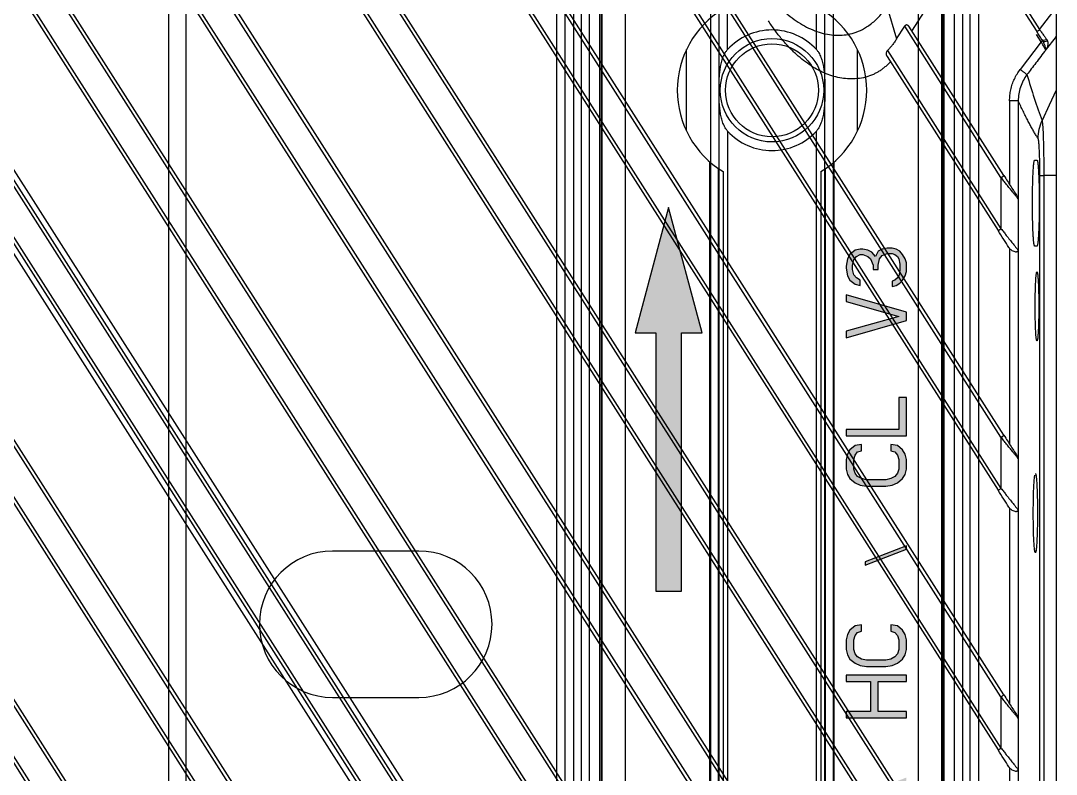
# Model space of a CAD drawing. Header units: millimetres. Extents: x 620 to 19791, y 2539 to 6969.
# Drawn here: x 17716.9 to 17777, y 5402.7 to 5446.4 of the extents above; entities that cross this region are included whole.
import ezdxf

# ---------------------------------------------------------------- set-up
doc = ezdxf.new("R2010")
doc.units = ezdxf.units.MM
doc.layers.add('02___PRT_ALL_AXES', color=7, linetype='Continuous')

# ---------------------------------------------------------------- blocks, each defined once
blk = doc.blocks.new('rygj')
at = {"lineweight": 5, "true_color": 0x139b48}
h = blk.add_hatch(color=114, dxfattribs=at)
h.dxf.hatch_style = 1
h.paths.add_polyline_path([(5043.778, 3168.396), (5043.778, 3166.896), (5058.778, 3166.896), (5058.778, 3165.696), (5066.055, 3167.646), (5058.778, 3169.596), (5058.778, 3168.396)])
h = blk.add_hatch(color=114, dxfattribs=at)
h.dxf.hatch_style = 1
h.paths.add_polyline_path([(5052.292, 3156.452), (5052.23, 3156.825), (5051.982, 3157.123), (5051.734, 3157.271), (5051.424, 3157.346), (5050.866, 3157.346), (5050.556, 3157.271), (5050.308, 3157.123), (5050.061, 3156.825), (5049.937, 3156.527), (5049.875, 3156.154), (5049.875, 3155.037), (5049.937, 3154.665), (5050.061, 3154.367), (5050.308, 3154.069), (5050.556, 3153.92), (5050.866, 3153.846), (5051.424, 3153.846), (5051.734, 3153.92), (5051.982, 3154.069), (5052.23, 3154.367), (5052.292, 3154.74), (5051.92, 3154.74), (5051.858, 3154.516), (5051.672, 3154.367), (5051.424, 3154.293), (5050.866, 3154.293), (5050.618, 3154.367), (5050.432, 3154.516), (5050.308, 3154.74), (5050.247, 3155.037), (5050.247, 3156.154), (5050.308, 3156.452), (5050.432, 3156.676), (5050.618, 3156.825), (5050.866, 3156.899), (5051.424, 3156.899), (5051.672, 3156.825), (5051.858, 3156.676), (5051.92, 3156.452)])
h.paths.add_polyline_path([(5063.634, 3156.527), (5063.572, 3156.825), (5063.324, 3157.123), (5063.076, 3157.271), (5062.642, 3157.346), (5062.518, 3157.346), (5062.085, 3157.271), (5061.837, 3157.123), (5061.589, 3156.825), (5061.527, 3156.527), (5061.837, 3156.527), (5061.961, 3156.75), (5062.147, 3156.899), (5062.456, 3156.974), (5062.704, 3156.974), (5063.014, 3156.899), (5063.2, 3156.75), (5063.324, 3156.527), (5063.324, 3156.378), (5063.2, 3156.08), (5063.076, 3155.931), (5062.704, 3155.782), (5062.456, 3155.782), (5062.456, 3155.484), (5062.704, 3155.484), (5063.076, 3155.41), (5063.262, 3155.261), (5063.386, 3154.963), (5063.386, 3154.665), (5063.324, 3154.516), (5063.2, 3154.367), (5063.076, 3154.293), (5062.766, 3154.218), (5062.394, 3154.218), (5062.085, 3154.293), (5061.961, 3154.367), (5061.837, 3154.516), (5061.775, 3154.665), (5061.465, 3154.665), (5061.527, 3154.442), (5061.651, 3154.218), (5061.837, 3154.069), (5062.085, 3153.92), (5062.332, 3153.846), (5062.828, 3153.846), (5063.076, 3153.92), (5063.324, 3154.069), (5063.51, 3154.218), (5063.634, 3154.442), (5063.696, 3154.665), (5063.696, 3154.963), (5063.634, 3155.261), (5063.51, 3155.484), (5063.2, 3155.633), (5063.448, 3155.857), (5063.572, 3156.08), (5063.634, 3156.378)])
h.paths.add_polyline_path([(5060.597, 3157.346), (5059.729, 3154.293), (5058.862, 3157.346), (5058.49, 3157.346), (5059.481, 3153.846), (5059.977, 3153.846), (5060.969, 3157.346)])
h.paths.add_polyline_path([(5055.019, 3153.846), (5055.019, 3154.293), (5053.16, 3154.293), (5053.16, 3157.346), (5052.788, 3157.346), (5052.788, 3153.846)])
h.paths.add_polyline_path([(5041.817, 3156.452), (5041.755, 3156.825), (5041.507, 3157.123), (5041.26, 3157.271), (5040.95, 3157.346), (5040.392, 3157.346), (5040.082, 3157.271), (5039.834, 3157.123), (5039.586, 3156.825), (5039.462, 3156.527), (5039.4, 3156.154), (5039.4, 3155.037), (5039.462, 3154.665), (5039.586, 3154.367), (5039.834, 3154.069), (5040.082, 3153.92), (5040.392, 3153.846), (5040.95, 3153.846), (5041.26, 3153.92), (5041.507, 3154.069), (5041.755, 3154.367), (5041.817, 3154.74), (5041.445, 3154.74), (5041.383, 3154.516), (5041.198, 3154.367), (5040.95, 3154.293), (5040.392, 3154.293), (5040.144, 3154.367), (5039.958, 3154.516), (5039.834, 3154.74), (5039.772, 3155.037), (5039.772, 3156.154), (5039.834, 3156.452), (5039.958, 3156.676), (5040.144, 3156.825), (5040.392, 3156.899), (5040.95, 3156.899), (5041.198, 3156.825), (5041.383, 3156.676), (5041.445, 3156.452)])
h.paths.add_polyline_path([(5016.902, 3156.154), (5016.84, 3156.527), (5016.716, 3156.825), (5016.468, 3157.123), (5016.22, 3157.271), (5015.91, 3157.346), (5015.414, 3157.346), (5015.104, 3157.271), (5014.856, 3157.123), (5014.608, 3156.825), (5014.485, 3156.527), (5014.423, 3156.154), (5014.423, 3155.037), (5014.485, 3154.665), (5014.608, 3154.367), (5014.856, 3154.069), (5015.104, 3153.92), (5015.414, 3153.846), (5015.91, 3153.846), (5016.22, 3153.92), (5016.468, 3154.069), (5016.716, 3154.367), (5016.84, 3154.665), (5016.902, 3155.037)])
h.paths.add_polyline_path([(5028.368, 3156.527), (5028.306, 3156.825), (5028.058, 3157.123), (5027.81, 3157.271), (5027.438, 3157.346), (5027.19, 3157.346), (5026.756, 3157.271), (5026.508, 3157.123), (5026.261, 3156.825), (5026.199, 3156.527), (5026.508, 3156.527), (5026.632, 3156.75), (5026.818, 3156.899), (5027.128, 3156.974), (5027.376, 3156.974), (5027.686, 3156.899), (5027.872, 3156.75), (5027.996, 3156.527), (5027.996, 3156.378), (5027.872, 3156.08), (5026.137, 3154.218), (5026.137, 3153.846), (5028.368, 3153.846), (5028.368, 3154.218), (5026.632, 3154.218), (5028.182, 3155.857), (5028.306, 3156.08), (5028.368, 3156.378)])
h.paths.add_polyline_path([(5046.404, 3153.846), (5045.474, 3156.229), (5045.288, 3156.229), (5046.218, 3153.846)])
h.paths.add_polyline_path([(5025.269, 3157.346), (5024.401, 3154.293), (5023.533, 3157.346), (5023.162, 3157.346), (5024.153, 3153.846), (5024.649, 3153.846), (5025.641, 3157.346)])
h.paths.add_polyline_path([(5038.904, 3153.846), (5038.904, 3157.346), (5038.532, 3157.346), (5038.532, 3155.931), (5036.797, 3155.931), (5036.797, 3157.346), (5036.425, 3157.346), (5036.425, 3153.846), (5036.797, 3153.846), (5036.797, 3155.484), (5038.532, 3155.484), (5038.532, 3153.846)])
h.paths.add_polyline_path([(5019.691, 3156.229), (5019.691, 3156.527), (5019.629, 3156.75), (5019.443, 3157.048), (5019.195, 3157.271), (5018.885, 3157.346), (5017.398, 3157.346), (5017.398, 3153.846), (5018.885, 3153.846), (5019.195, 3153.92), (5019.443, 3154.144), (5019.629, 3154.442), (5019.691, 3154.665), (5019.691, 3155.037), (5019.629, 3155.261), (5019.443, 3155.559), (5019.319, 3155.633), (5019.443, 3155.708), (5019.629, 3156.005)])
h.paths.add_polyline_path([(5019.319, 3154.963), (5019.319, 3154.74), (5019.257, 3154.516), (5019.133, 3154.367), (5018.947, 3154.293), (5017.769, 3154.293), (5017.769, 3155.41), (5018.947, 3155.41), (5019.133, 3155.335), (5019.257, 3155.186)], flags=16)
h.paths.add_polyline_path([(5019.319, 3156.452), (5019.319, 3156.303), (5019.257, 3156.08), (5019.133, 3155.931), (5018.947, 3155.857), (5017.769, 3155.857), (5017.769, 3156.899), (5018.947, 3156.899), (5019.133, 3156.825), (5019.257, 3156.676)], flags=16)
h.paths.add_polyline_path([(5016.53, 3156.154), (5016.53, 3155.037), (5016.468, 3154.74), (5016.344, 3154.516), (5016.158, 3154.367), (5015.91, 3154.293), (5015.414, 3154.293), (5015.166, 3154.367), (5014.98, 3154.516), (5014.856, 3154.74), (5014.794, 3155.037), (5014.794, 3156.154), (5014.856, 3156.452), (5014.98, 3156.676), (5015.166, 3156.825), (5015.414, 3156.899), (5015.91, 3156.899), (5016.158, 3156.825), (5016.344, 3156.676), (5016.468, 3156.452)], flags=16)
h.paths.add_polyline_path([(5011.881, 3155.037), (5011.881, 3156.154), (5011.943, 3156.452), (5012.067, 3156.676), (5012.253, 3156.825), (5012.501, 3156.899), (5013.059, 3156.899), (5013.307, 3156.825), (5013.493, 3156.676), (5013.555, 3156.452), (5013.927, 3156.452), (5013.865, 3156.825), (5013.617, 3157.123), (5013.369, 3157.271), (5013.059, 3157.346), (5012.501, 3157.346), (5012.191, 3157.271), (5011.943, 3157.123), (5011.695, 3156.825), (5011.572, 3156.527), (5011.51, 3156.154), (5011.51, 3155.037), (5011.572, 3154.665), (5011.695, 3154.367), (5011.943, 3154.069), (5012.191, 3153.92), (5012.501, 3153.846), (5013.059, 3153.846), (5013.369, 3153.92), (5013.617, 3154.069), (5013.865, 3154.367), (5013.927, 3154.74), (5013.555, 3154.74), (5013.493, 3154.516), (5013.307, 3154.367), (5013.059, 3154.293), (5012.501, 3154.293), (5012.253, 3154.367), (5012.067, 3154.516), (5011.943, 3154.74)])
h.paths.add_polyline_path([(5011.014, 3153.846), (5011.014, 3154.293), (5009.154, 3154.293), (5009.154, 3157.346), (5008.782, 3157.346), (5008.782, 3153.846)])
h.paths.add_polyline_path([(5032.954, 3153.846), (5032.025, 3156.229), (5031.839, 3156.229), (5032.768, 3153.846)])
h.paths.add_polyline_path([(5006.427, 3155.633), (5006.427, 3157.346), (5006.055, 3157.346), (5006.055, 3153.846), (5006.427, 3153.846), (5006.427, 3155.037), (5006.861, 3155.559), (5007.791, 3153.846), (5008.287, 3153.846), (5007.171, 3155.931), (5008.287, 3157.346), (5007.791, 3157.346)])
at = {"color": 114, "linetype": 'Continuous', "true_color": 0x139b48}
for p, q in [((4442.055, 3171.646), (5101.055, 3171.646)), ((4442.055, 3170.146), (5101.055, 3170.146)), ((5066.055, 3167.646), (5058.778, 3169.596)), ((5058.778, 3169.596), (5058.778, 3168.396)), ((5058.778, 3168.396), (5043.778, 3168.396)), ((5043.778, 3168.396), (5043.778, 3166.896)), ((5058.778, 3165.696), (5066.055, 3167.646)), ((5043.778, 3166.896), (5058.778, 3166.896)), ((5058.778, 3166.896), (5058.778, 3165.696)), ((4495.013, 3165.246), (5068.697, 3165.246)), ((4495.398, 3164.746), (5068.312, 3164.746)), ((4495.398, 3158.546), (5068.312, 3158.546)), ((4495.013, 3158.046), (5068.697, 3158.046)), ((5036.797, 3157.346), (5036.425, 3157.346)), ((5036.425, 3157.346), (5036.425, 3153.846)), ((5036.797, 3155.931), (5036.797, 3157.346)), ((5038.904, 3157.346), (5038.532, 3157.346)), ((5038.532, 3157.346), (5038.532, 3155.931)), ((5038.904, 3153.846), (5038.904, 3157.346)), ((5040.082, 3157.271), (5039.834, 3157.123)), ((5040.392, 3157.346), (5040.082, 3157.271)), ((5040.95, 3157.346), (5040.392, 3157.346)), ((5041.26, 3157.271), (5040.95, 3157.346)), ((5041.507, 3157.123), (5041.26, 3157.271)), ((5050.556, 3157.271), (5050.308, 3157.123)), ((5050.866, 3157.346), (5050.556, 3157.271)), ((5051.424, 3157.346), (5050.866, 3157.346)), ((5051.734, 3157.271), (5051.424, 3157.346)), ((5051.982, 3157.123), (5051.734, 3157.271)), ((5053.16, 3157.346), (5052.788, 3157.346)), ((5052.788, 3157.346), (5052.788, 3153.846)), ((5053.16, 3154.293), (5053.16, 3157.346)), ((5058.862, 3157.346), (5058.49, 3157.346)), ((5058.49, 3157.346), (5059.481, 3153.846)), ((5059.729, 3154.293), (5058.862, 3157.346)), ((5060.597, 3157.346), (5059.729, 3154.293)), ((5059.977, 3153.846), (5060.969, 3157.346)), ((5060.969, 3157.346), (5060.597, 3157.346)), ((5062.085, 3157.271), (5061.837, 3157.123)), ((5062.518, 3157.346), (5062.085, 3157.271)), ((5062.642, 3157.346), (5062.518, 3157.346)), ((5063.076, 3157.271), (5062.642, 3157.346)), ((5063.324, 3157.123), (5063.076, 3157.271)), ((5039.586, 3156.825), (5039.462, 3156.527)), ((5039.834, 3157.123), (5039.586, 3156.825)), ((5039.834, 3156.452), (5039.958, 3156.676)), ((5039.958, 3156.676), (5040.144, 3156.825)), ((5040.144, 3156.825), (5040.392, 3156.899)), ((5040.392, 3156.899), (5040.95, 3156.899)), ((5040.95, 3156.899), (5041.198, 3156.825)), ((5041.198, 3156.825), (5041.383, 3156.676)), ((5041.383, 3156.676), (5041.445, 3156.452)), ((5041.755, 3156.825), (5041.507, 3157.123)), ((5041.817, 3156.452), (5041.755, 3156.825)), ((5050.061, 3156.825), (5049.937, 3156.527)), ((5050.308, 3157.123), (5050.061, 3156.825)), ((5050.308, 3156.452), (5050.432, 3156.676)), ((5050.432, 3156.676), (5050.618, 3156.825)), ((5050.618, 3156.825), (5050.866, 3156.899)), ((5050.866, 3156.899), (5051.424, 3156.899)), ((5051.424, 3156.899), (5051.672, 3156.825)), ((5051.672, 3156.825), (5051.858, 3156.676)), ((5051.858, 3156.676), (5051.92, 3156.452)), ((5052.23, 3156.825), (5051.982, 3157.123)), ((5052.292, 3156.452), (5052.23, 3156.825)), ((5061.589, 3156.825), (5061.527, 3156.527)), ((5061.837, 3157.123), (5061.589, 3156.825)), ((5061.837, 3156.527), (5061.961, 3156.75)), ((5061.961, 3156.75), (5062.147, 3156.899)), ((5062.147, 3156.899), (5062.456, 3156.974)), ((5062.456, 3156.974), (5062.704, 3156.974)), ((5062.704, 3156.974), (5063.014, 3156.899)), ((5063.014, 3156.899), (5063.2, 3156.75)), ((5063.2, 3156.75), (5063.324, 3156.527)), ((5063.572, 3156.825), (5063.324, 3157.123)), ((5063.634, 3156.527), (5063.572, 3156.825)), ((5039.462, 3156.527), (5039.4, 3156.154)), ((5039.4, 3156.154), (5039.4, 3155.037)), ((5039.772, 3156.154), (5039.834, 3156.452)), ((5039.772, 3155.037), (5039.772, 3156.154)), ((5041.445, 3156.452), (5041.817, 3156.452)), ((5045.474, 3156.229), (5045.288, 3156.229)), ((5045.288, 3156.229), (5046.218, 3153.846)), ((5046.404, 3153.846), (5045.474, 3156.229)), ((5049.937, 3156.527), (5049.875, 3156.154)), ((5049.875, 3156.154), (5049.875, 3155.037)), ((5050.247, 3156.154), (5050.308, 3156.452)), ((5050.247, 3155.037), (5050.247, 3156.154)), ((5051.92, 3156.452), (5052.292, 3156.452)), ((5061.527, 3156.527), (5061.837, 3156.527)), ((5063.2, 3156.08), (5063.076, 3155.931)), ((5063.324, 3156.378), (5063.2, 3156.08)), ((5063.324, 3156.527), (5063.324, 3156.378)), ((5063.448, 3155.857), (5063.572, 3156.08)), ((5063.572, 3156.08), (5063.634, 3156.378)), ((5063.634, 3156.378), (5063.634, 3156.527)), ((5038.532, 3155.931), (5036.797, 3155.931)), ((5036.797, 3155.484), (5038.532, 3155.484)), ((5036.797, 3153.846), (5036.797, 3155.484)), ((5038.532, 3155.484), (5038.532, 3153.846)), ((5062.704, 3155.782), (5062.456, 3155.782)), ((5062.456, 3155.782), (5062.456, 3155.484)), ((5062.456, 3155.484), (5062.704, 3155.484)), ((5063.076, 3155.931), (5062.704, 3155.782)), ((5062.704, 3155.484), (5063.076, 3155.41)), ((5063.2, 3155.633), (5063.448, 3155.857)), ((5063.51, 3155.484), (5063.2, 3155.633)), ((5063.634, 3155.261), (5063.51, 3155.484)), ((5039.4, 3155.037), (5039.462, 3154.665)), ((5039.834, 3154.74), (5039.772, 3155.037)), ((5049.875, 3155.037), (5049.937, 3154.665)), ((5050.308, 3154.74), (5050.247, 3155.037)), ((5063.076, 3155.41), (5063.262, 3155.261)), ((5063.262, 3155.261), (5063.386, 3154.963)), ((5063.386, 3154.963), (5063.386, 3154.665)), ((5063.696, 3154.963), (5063.634, 3155.261)), ((5063.696, 3154.665), (5063.696, 3154.963)), ((5039.462, 3154.665), (5039.586, 3154.367)), ((5039.586, 3154.367), (5039.834, 3154.069)), ((5039.958, 3154.516), (5039.834, 3154.74)), ((5040.144, 3154.367), (5039.958, 3154.516)), ((5040.392, 3154.293), (5040.144, 3154.367)), ((5040.95, 3154.293), (5040.392, 3154.293)), ((5041.198, 3154.367), (5040.95, 3154.293)), ((5041.383, 3154.516), (5041.198, 3154.367)), ((5041.445, 3154.74), (5041.383, 3154.516)), ((5041.817, 3154.74), (5041.445, 3154.74)), ((5041.507, 3154.069), (5041.755, 3154.367)), ((5041.755, 3154.367), (5041.817, 3154.74)), ((5049.937, 3154.665), (5050.061, 3154.367)), ((5050.061, 3154.367), (5050.308, 3154.069)), ((5050.432, 3154.516), (5050.308, 3154.74)), ((5050.618, 3154.367), (5050.432, 3154.516)), ((5050.866, 3154.293), (5050.618, 3154.367)), ((5051.424, 3154.293), (5050.866, 3154.293)), ((5051.672, 3154.367), (5051.424, 3154.293)), ((5051.858, 3154.516), (5051.672, 3154.367)), ((5051.92, 3154.74), (5051.858, 3154.516)), ((5052.292, 3154.74), (5051.92, 3154.74)), ((5051.982, 3154.069), (5052.23, 3154.367)), ((5052.23, 3154.367), (5052.292, 3154.74)), ((5055.019, 3154.293), (5053.16, 3154.293)), ((5055.019, 3153.846), (5055.019, 3154.293)), ((5061.775, 3154.665), (5061.465, 3154.665)), ((5061.465, 3154.665), (5061.527, 3154.442)), ((5061.527, 3154.442), (5061.651, 3154.218)), ((5061.651, 3154.218), (5061.837, 3154.069)), ((5061.837, 3154.516), (5061.775, 3154.665)), ((5061.961, 3154.367), (5061.837, 3154.516)), ((5062.085, 3154.293), (5061.961, 3154.367)), ((5062.394, 3154.218), (5062.085, 3154.293)), ((5062.766, 3154.218), (5062.394, 3154.218)), ((5063.076, 3154.293), (5062.766, 3154.218)), ((5063.2, 3154.367), (5063.076, 3154.293)), ((5063.324, 3154.516), (5063.2, 3154.367)), ((5063.386, 3154.665), (5063.324, 3154.516)), ((5063.324, 3154.069), (5063.51, 3154.218)), ((5063.51, 3154.218), (5063.634, 3154.442)), ((5063.634, 3154.442), (5063.696, 3154.665)), ((5036.425, 3153.846), (5036.797, 3153.846)), ((5038.532, 3153.846), (5038.904, 3153.846)), ((5039.834, 3154.069), (5040.082, 3153.92)), ((5040.082, 3153.92), (5040.392, 3153.846)), ((5040.392, 3153.846), (5040.95, 3153.846)), ((5040.95, 3153.846), (5041.26, 3153.92)), ((5041.26, 3153.92), (5041.507, 3154.069)), ((5046.218, 3153.846), (5046.404, 3153.846)), ((5050.308, 3154.069), (5050.556, 3153.92)), ((5050.556, 3153.92), (5050.866, 3153.846)), ((5050.866, 3153.846), (5051.424, 3153.846)), ((5051.424, 3153.846), (5051.734, 3153.92)), ((5051.734, 3153.92), (5051.982, 3154.069)), ((5052.788, 3153.846), (5055.019, 3153.846)), ((5059.481, 3153.846), (5059.977, 3153.846)), ((5061.837, 3154.069), (5062.085, 3153.92)), ((5062.085, 3153.92), (5062.332, 3153.846)), ((5062.332, 3153.846), (5062.828, 3153.846)), ((5062.828, 3153.846), (5063.076, 3153.92)), ((5063.076, 3153.92), (5063.324, 3154.069)), ((4442.055, 3153.146), (5101.055, 3153.146)), ((4442.055, 3151.646), (5101.055, 3151.646))]:
    blk.add_line(p, q, dxfattribs=at)
at = {"layer": '02___PRT_ALL_AXES', "color": 114, "linetype": 'Continuous', "true_color": 0x139b48}
for p, q in [((5070.491, 3166.607), (5075.22, 3166.607)), ((5068.145, 3164.485), (4464.566, 3164.485)), ((5068.145, 3158.807), (4464.566, 3158.807)), ((5070.491, 3156.685), (5075.22, 3156.685))]:
    blk.add_line(p, q, dxfattribs=at)
blk.add_circle((5072.855, 3161.646), 3, dxfattribs=at)
for start, end in [(31.08062, 148.91938), (211.08062, 328.91938)]:
    blk.add_arc((5072.855, 3161.646), 5.5, start, end, dxfattribs=at)
blk = doc.blocks.new('ERTFHGJ')
at = {"color": 40, "linetype": 'Continuous', "true_color": 0xf8d731}
for p, q in [((8878.457, 3617.77), (8878.457, 3696.77)), ((8925.457, 3696.77), (8878.457, 3696.77)), ((8879.457, 3617.77), (8879.457, 3696.77)), ((8900.957, 3696.77), (8900.957, 3617.77)), ((8901.457, 3617.77), (8901.457, 3696.77)), ((8901.957, 3617.77), (8901.957, 3696.77)), ((8902.402, 3617.77), (8902.402, 3696.77)), ((8902.874, 3617.77), (8902.874, 3696.77)), ((8903.457, 3617.77), (8903.457, 3696.77)), ((8903.537, 3696.77), (8903.537, 3617.77)), ((8903.598, 3617.77), (8903.598, 3696.77)), ((8909.882, 3696.77), (8909.882, 3617.77)), ((8910.382, 3617.77), (8910.382, 3696.77)), ((8910.882, 3690.641), (8910.882, 3696.77)), ((8916.032, 3690.641), (8916.032, 3696.77)), ((8916.532, 3617.77), (8916.532, 3696.77)), ((8917.032, 3617.77), (8917.032, 3696.77)), ((8923.315, 3617.77), (8923.315, 3696.77)), ((8923.377, 3696.77), (8923.377, 3617.77)), ((8923.457, 3617.77), (8923.457, 3696.77)), ((8924.039, 3696.77), (8924.039, 3617.77)), ((8924.511, 3696.77), (8924.511, 3617.77)), ((8924.957, 3617.77), (8924.957, 3696.77)), ((8925.457, 3617.77), (8925.457, 3696.77)), ((8910.882, 3685.9), (8910.882, 3628.641)), ((8916.032, 3628.641), (8916.032, 3685.9)), ((8892.957, 3661.52), (8887.957, 3661.52)), ((8887.957, 3653.02), (8892.957, 3653.02)), ((8910.882, 3617.77), (8910.882, 3623.9)), ((8916.032, 3617.77), (8916.032, 3623.9)), ((8925.457, 3617.77), (8878.457, 3617.77))]:
    blk.add_line(p, q, dxfattribs=at)
for centre in [(8913.457, 3688.27), (8913.457, 3626.27)]:
    blk.add_circle(centre, 2.7, dxfattribs=at)
for centre, radius, start, end in [((8913.457, 3688.27), 3.5, 42.63239, 137.36761), ((8913.457, 3688.27), 3.5, 222.63239, 317.36761), ((8887.957, 3657.27), 4.25, 90, 270), ((8892.957, 3657.27), 4.25, 270, 90), ((8913.457, 3626.27), 3.5, 42.63239, 137.36761), ((8913.457, 3626.27), 3.5, 222.63239, 317.36761)]:
    blk.add_arc(centre, radius, start, end, dxfattribs=at)
for points, knots in [([(8910.387, 3688.27), (8910.387, 3688.375), (8910.388, 3688.583), (8910.395, 3688.895), (8910.413, 3689.203), (8910.446, 3689.508), (8910.5, 3689.808), (8910.568, 3690.054), (8910.639, 3690.245), (8910.704, 3690.385), (8910.783, 3690.519), (8910.846, 3690.602), (8910.882, 3690.641)], [0, 0, 0, 0, 0.127092, 0.253318, 0.378322, 0.502266, 0.625619, 0.749056, 0.811111, 0.873552, 0.936512, 1, 1, 1, 1]), ([(8916.032, 3690.641), (8916.067, 3690.602), (8916.131, 3690.519), (8916.209, 3690.385), (8916.274, 3690.245), (8916.346, 3690.054), (8916.413, 3689.808), (8916.467, 3689.508), (8916.5, 3689.203), (8916.518, 3688.895), (8916.526, 3688.583), (8916.527, 3688.375), (8916.527, 3688.27)], [0, 0, 0, 0, 0.063487, 0.126447, 0.188887, 0.250942, 0.37438, 0.497732, 0.621676, 0.746681, 0.872907, 1, 1, 1, 1]), ([(8910.882, 3685.9), (8910.846, 3685.938), (8910.783, 3686.021), (8910.704, 3686.156), (8910.639, 3686.296), (8910.567, 3686.487), (8910.5, 3686.733), (8910.446, 3687.033), (8910.413, 3687.338), (8910.395, 3687.646), (8910.388, 3687.957), (8910.387, 3688.166), (8910.387, 3688.27)], [0, 0, 0, 0, 0.063495, 0.126469, 0.188905, 0.250963, 0.374396, 0.497744, 0.621683, 0.746682, 0.87291, 1, 1, 1, 1]), ([(8916.527, 3688.27), (8916.527, 3688.166), (8916.526, 3687.957), (8916.518, 3687.646), (8916.5, 3687.338), (8916.467, 3687.033), (8916.413, 3686.733), (8916.346, 3686.487), (8916.274, 3686.296), (8916.209, 3686.156), (8916.131, 3686.021), (8916.067, 3685.938), (8916.032, 3685.9)], [0, 0, 0, 0, 0.127092, 0.253319, 0.378323, 0.502267, 0.62562, 0.749057, 0.811112, 0.873553, 0.936512, 1, 1, 1, 1]), ([(8910.387, 3626.27), (8910.387, 3626.375), (8910.388, 3626.583), (8910.395, 3626.895), (8910.413, 3627.203), (8910.446, 3627.508), (8910.5, 3627.808), (8910.568, 3628.054), (8910.639, 3628.245), (8910.704, 3628.385), (8910.783, 3628.519), (8910.846, 3628.602), (8910.882, 3628.641)], [0, 0, 0, 0, 0.127092, 0.253318, 0.378322, 0.502266, 0.625619, 0.749056, 0.811111, 0.873552, 0.936512, 1, 1, 1, 1]), ([(8916.032, 3628.641), (8916.067, 3628.602), (8916.131, 3628.519), (8916.209, 3628.385), (8916.274, 3628.245), (8916.346, 3628.054), (8916.413, 3627.808), (8916.467, 3627.508), (8916.5, 3627.203), (8916.518, 3626.895), (8916.526, 3626.583), (8916.527, 3626.375), (8916.527, 3626.27)], [0, 0, 0, 0, 0.063487, 0.126447, 0.188887, 0.250942, 0.37438, 0.497732, 0.621676, 0.746681, 0.872907, 1, 1, 1, 1]), ([(8910.882, 3623.9), (8910.846, 3623.938), (8910.783, 3624.021), (8910.704, 3624.156), (8910.639, 3624.296), (8910.567, 3624.487), (8910.5, 3624.733), (8910.446, 3625.033), (8910.413, 3625.338), (8910.395, 3625.646), (8910.388, 3625.957), (8910.387, 3626.166), (8910.387, 3626.27)], [0, 0, 0, 0, 0.063495, 0.126469, 0.188905, 0.250963, 0.374396, 0.497744, 0.621683, 0.746682, 0.87291, 1, 1, 1, 1]), ([(8916.527, 3626.27), (8916.527, 3626.166), (8916.526, 3625.957), (8916.518, 3625.646), (8916.5, 3625.338), (8916.467, 3625.033), (8916.413, 3624.733), (8916.346, 3624.487), (8916.274, 3624.296), (8916.209, 3624.156), (8916.131, 3624.021), (8916.067, 3623.938), (8916.032, 3623.9)], [0, 0, 0, 0, 0.127092, 0.253319, 0.378323, 0.502267, 0.62562, 0.749057, 0.811112, 0.873553, 0.936512, 1, 1, 1, 1])]:
    blk.add_open_spline(points, degree=3, knots=knots, dxfattribs=at)
blk = doc.blocks.new('rsfv')
at = {"rotation": 90}
blk.add_blockref('rygj', (14412.273, 369.859), dxfattribs=at)
blk.add_blockref('ERTFHGJ', (2337.17, 1754.444))
blk = doc.blocks.new('tgd')
at = {"color": 7, "linetype": 'Continuous', "lineweight": 25}
for p, q in [((18344.104, 5028.149), (18439.269, 4878.766)), ((18439.269, 4881.744), (18345.998, 5028.15)), ((18353.704, 5028.151), (18439.269, 4893.841)), ((18439.269, 4896.819), (18355.601, 5028.151)), ((18363.308, 5028.151), (18439.269, 4908.917)), ((18439.269, 4911.894), (18365.205, 5028.151)), ((18372.912, 5028.151), (18439.269, 4923.992)), ((18439.269, 4926.97), (18374.809, 5028.151)), ((18382.516, 5028.151), (18439.269, 4939.067)), ((18439.269, 4942.045), (18384.413, 5028.151)), ((18392.12, 5028.151), (18439.269, 4954.143)), ((18439.269, 4957.121), (18394.017, 5028.151)), ((18401.724, 5028.151), (18439.269, 4969.218)), ((18344.627, 5026.95), (18439.1, 4878.658)), ((18439.437, 4881.851), (18346.998, 5026.951)), ((18354.231, 5026.951), (18439.1, 4893.734)), ((18439.437, 4896.926), (18356.603, 5026.951)), ((18363.835, 5026.951), (18439.1, 4908.809)), ((18439.437, 4912.002), (18366.207, 5026.951)), ((18373.439, 5026.951), (18439.1, 4923.884)), ((18439.437, 4927.077), (18375.811, 5026.951)), ((18383.043, 5026.951), (18439.1, 4938.96)), ((18439.437, 4942.153), (18385.415, 5026.951)), ((18392.647, 5026.951), (18439.1, 4954.035)), ((18439.437, 4957.228), (18395.019, 5026.951)), ((18402.252, 5026.951), (18439.1, 4969.111)), ((18438.847, 4908.648), (18364.626, 5025.151)), ((18367.709, 5025.151), (18439.69, 4912.163)), ((18439.269, 4987.271), (18415.65, 5024.345)), ((18439.437, 4987.379), (18415.782, 5024.511)), ((18439.269, 4972.196), (18406.834, 5023.109)), ((18439.437, 4972.303), (18407.073, 5023.106)), ((18414.172, 5023.316), (18439.1, 4984.186)), ((18414.361, 5023.391), (18439.269, 4984.293)), ((18437.534, 5017.168), (18441.511, 5010.924)), ((18434.095, 5010.84), (18437.652, 5016.423)), ((18437.534, 5016.795), (18441.343, 5010.816)), ((18432.648, 5012.291), (18433.214, 5010.387)), ((18441.511, 5010.924), (18442.478, 5012.185)), ((18433.214, 5010.387), (18433.68, 5011.119)), ((18439.269, 5002.347), (18433.68, 5011.119)), ((18439.437, 5002.454), (18433.917, 5011.119)), ((18441.604, 5010.219), (18440.382, 5008.615)), ((18432.682, 5009.707), (18439.269, 4999.369)), ((18432.666, 5009.361), (18439.1, 4999.261)), ((18439.769, 5006.791), (18439.769, 5001.933)), ((18440.269, 5006.791), (18440.268, 5001.092)), ((18441.655, 5005.646), (18441.683, 5005.419)), ((18441.226, 5003.356), (18441.357, 5003.356)), ((18441.528, 4763.247), (18441.528, 5002.465)), ((18442.478, 5002.465), (18441.753, 5002.465)), ((18441.753, 5002.465), (18441.753, 4763.247)), ((18442.478, 5002.465), (18442.478, 4763.246)), ((18439.269, 5002.347), (18439.269, 4999.369)), ((18440.268, 5001.092), (18440.268, 4998.113)), ((18439.769, 4998.22), (18439.769, 4986.858)), ((18441.357, 4998.356), (18441.226, 4998.356)), ((18440.268, 4998.113), (18440.268, 4986.017)), ((18439.269, 4987.271), (18439.269, 4984.293)), ((18440.268, 4986.017), (18440.268, 4983.038)), ((18439.769, 4983.144), (18439.769, 4971.782)), ((18440.268, 4983.038), (18440.268, 4970.941)), ((18439.269, 4972.196), (18439.269, 4969.218)), ((18440.268, 4970.941), (18440.268, 4967.962)), ((18439.769, 4968.069), (18439.769, 4956.707)), ((18440.268, 4967.962), (18440.268, 4955.866))]:
    blk.add_line(p, q, dxfattribs=at)
at = {"color": 8, "linetype": 'Continuous', "lineweight": 25}
blk.add_line((18441.604, 5010.219), (18441.335, 5010.641), dxfattribs=at)
at = {"color": 7, "linetype": 'Continuous', "lineweight": 25, "flags": 128}
for points in [[(18441.343, 5010.816), (18441.346, 5010.818), (18441.355, 5010.825), (18441.371, 5010.834), (18441.392, 5010.848), (18441.418, 5010.864), (18441.447, 5010.883), (18441.478, 5010.903), (18441.511, 5010.924)], [(18442.478, 5007.417), (18442.066, 5006.531), (18441.655, 5005.646)], [(18439.1, 4984.186), (18439.103, 4984.188), (18439.113, 4984.194), (18439.128, 4984.204), (18439.149, 4984.217), (18439.175, 4984.234), (18439.204, 4984.252), (18439.236, 4984.272), (18439.269, 4984.293)], [(18439.437, 4972.303), (18439.434, 4972.301), (18439.424, 4972.295), (18439.409, 4972.285), (18439.388, 4972.272), (18439.362, 4972.256), (18439.333, 4972.237), (18439.301, 4972.217), (18439.269, 4972.196)]]:
    blk.add_lwpolyline(points, dxfattribs=at)
at = {"color": 7, "linetype": 'Continuous', "lineweight": 25}
for points, knots in [([(18425.015, 5013.983), (18425.076, 5013.889), (18425.196, 5013.703), (18425.384, 5013.435), (18425.575, 5013.178), (18425.769, 5012.933), (18426.047, 5012.606), (18426.423, 5012.212), (18427.04, 5011.665), (18427.823, 5011.123), (18428.803, 5010.705), (18429.793, 5010.545), (18430.619, 5010.671), (18431.243, 5010.931), (18431.639, 5011.183), (18431.945, 5011.435), (18432.188, 5011.675), (18432.427, 5011.959), (18432.573, 5012.178), (18432.648, 5012.291)], [0, 0, 0, 0, 0.035181, 0.06949, 0.102958, 0.135615, 0.167497, 0.237811, 0.306398, 0.426306, 0.535135, 0.638829, 0.737184, 0.792914, 0.85017, 0.883735, 0.9175, 0.957411, 1, 1, 1, 1]), ([(18442.478, 5012.185), (18442.478, 5012.139), (18442.478, 5012.047), (18442.478, 5011.909), (18442.478, 5011.772), (18442.478, 5011.636), (18442.478, 5011.458), (18442.478, 5011.244), (18442.478, 5011.018), (18442.478, 5010.831), (18442.478, 5010.703), (18442.478, 5010.621), (18442.478, 5010.572), (18442.478, 5010.555), (18442.478, 5010.547)], [0, 0, 0, 0, 0.06929, 0.138364, 0.207455, 0.276794, 0.346612, 0.485822, 0.617831, 0.730296, 0.832, 0.891663, 0.947156, 1, 1, 1, 1]), ([(18432.858, 5009.059), (18432.805, 5009.006), (18432.701, 5008.902), (18432.539, 5008.759), (18432.374, 5008.63), (18432.208, 5008.515), (18432.039, 5008.414), (18431.783, 5008.282), (18431.413, 5008.15), (18430.793, 5008.045), (18430.005, 5008.072), (18429.094, 5008.337), (18428.209, 5008.812), (18427.508, 5009.365), (18426.955, 5009.903), (18426.537, 5010.374), (18426.137, 5010.888), (18425.893, 5011.256), (18425.769, 5011.444)], [0, 0, 0, 0, 0.025847, 0.050766, 0.074832, 0.098127, 0.120742, 0.142777, 0.197811, 0.255494, 0.359352, 0.467585, 0.58048, 0.704746, 0.77494, 0.847317, 0.92223, 1, 1, 1, 1]), ([(18433.917, 5011.119), (18433.909, 5011.13), (18433.894, 5011.151), (18433.866, 5011.175), (18433.837, 5011.19), (18433.798, 5011.199), (18433.752, 5011.195), (18433.709, 5011.16), (18433.69, 5011.134), (18433.68, 5011.119)], [0, 0, 0, 0, 0.153766, 0.29277, 0.417794, 0.529915, 0.736017, 0.854886, 1, 1, 1, 1]), ([(18441.511, 5010.924), (18441.525, 5010.905), (18441.557, 5010.861), (18441.612, 5010.786), (18441.695, 5010.67), (18441.8, 5010.525), (18441.872, 5010.426), (18441.908, 5010.377)], [0, 0, 0, 0, 0.093419, 0.22066, 0.382004, 0.692065, 1, 1, 1, 1]), ([(18433.214, 5010.387), (18433.173, 5010.325), (18433.092, 5010.202), (18432.962, 5010.027), (18432.827, 5009.861), (18432.73, 5009.758), (18432.682, 5009.707)], [0, 0, 0, 0, 0.2574602, 0.5095372, 0.7568366, 1, 1, 1, 1]), ([(18441.864, 5009.766), (18441.859, 5009.772), (18441.85, 5009.782), (18441.831, 5009.808), (18441.809, 5009.841), (18441.785, 5009.882), (18441.758, 5009.932), (18441.723, 5009.999), (18441.673, 5010.095), (18441.629, 5010.174), (18441.604, 5010.219)], [0, 0, 0, 0, 0.091917, 0.186201, 0.283243, 0.383217, 0.486153, 0.603422, 0.775276, 1, 1, 1, 1]), ([(18441.645, 5010.341), (18441.647, 5010.338), (18441.65, 5010.333), (18441.655, 5010.327), (18441.657, 5010.323), (18441.658, 5010.321), (18441.661, 5010.316), (18441.668, 5010.304), (18441.677, 5010.289), (18441.683, 5010.277), (18441.686, 5010.271)], [0, 0, 0, 0, 0.127988, 0.209277, 0.250468, 0.30677, 0.399599, 0.516952, 0.773207, 1, 1, 1, 1]), ([(18441.689, 5010.306), (18441.679, 5010.311), (18441.663, 5010.319), (18441.652, 5010.333), (18441.648, 5010.339)], [0, 0, 0, 0, 0.552711, 1, 1, 1, 1]), ([(18441.686, 5010.271), (18441.711, 5010.247), (18441.758, 5010.228), (18441.871, 5010.232), (18441.931, 5010.255), (18441.97, 5010.284)], [0, 0, 0, 0, 0.5, 0.5, 1, 1, 1, 1]), ([(18441.686, 5010.271), (18441.7, 5010.244), (18441.727, 5010.191), (18441.76, 5010.115), (18441.793, 5010.033), (18441.824, 5009.948), (18441.851, 5009.863), (18441.865, 5009.801), (18441.867, 5009.774), (18441.867, 5009.764)], [0, 0, 0, 0, 0.130852, 0.255748, 0.370585, 0.539226, 0.712336, 0.887675, 1, 1, 1, 1]), ([(18441.957, 5010.293), (18441.964, 5010.277), (18441.977, 5010.245), (18441.989, 5010.193), (18441.995, 5010.138), (18441.993, 5010.079), (18441.985, 5010.022), (18441.97, 5009.96), (18441.947, 5009.892), (18441.921, 5009.833), (18441.901, 5009.799), (18441.895, 5009.788)], [0, 0, 0, 0, 0.095908, 0.196069, 0.300971, 0.411051, 0.526711, 0.631743, 0.767212, 0.929625, 1, 1, 1, 1]), ([(18441.908, 5010.377), (18441.918, 5010.363), (18441.937, 5010.336), (18441.951, 5010.307), (18441.957, 5010.293)], [0, 0, 0, 0, 0.510016, 1, 1, 1, 1]), ([(18442.478, 5010.547), (18442.478, 5010.289), (18442.478, 5009.771), (18442.478, 5008.917), (18442.478, 5008.13), (18442.478, 5007.607), (18442.478, 5007.417)], [0, 0, 0, 0, 0.2479135, 0.4978484, 0.8177331, 1, 1, 1, 1]), ([(18432.666, 5009.361), (18432.658, 5009.374), (18432.643, 5009.401), (18432.627, 5009.445), (18432.618, 5009.491), (18432.616, 5009.538), (18432.621, 5009.584), (18432.633, 5009.629), (18432.653, 5009.671), (18432.673, 5009.695), (18432.682, 5009.707)], [0, 0, 0, 0, 0.141878, 0.278236, 0.411247, 0.543247, 0.666398, 0.781146, 0.895271, 1, 1, 1, 1]), ([(18441.867, 5009.743), (18441.77, 5009.615), (18441.579, 5009.364), (18441.3, 5008.997), (18441.034, 5008.649), (18440.862, 5008.423), (18440.778, 5008.314)], [0, 0, 0, 0, 0.269609, 0.526012, 0.769411, 1, 1, 1, 1]), ([(18439.769, 5006.791), (18439.77, 5006.846), (18439.772, 5006.955), (18439.785, 5007.117), (18439.807, 5007.279), (18439.838, 5007.438), (18439.877, 5007.597), (18439.941, 5007.806), (18440.042, 5008.059), (18440.193, 5008.349), (18440.319, 5008.526), (18440.382, 5008.615)], [0, 0, 0, 0, 0.083801, 0.167094, 0.250122, 0.33313, 0.416365, 0.50007, 0.667476, 0.833457, 1, 1, 1, 1]), ([(18440.778, 5008.314), (18440.773, 5008.317), (18440.76, 5008.327), (18440.717, 5008.36), (18440.686, 5008.383), (18440.611, 5008.44), (18440.567, 5008.474), (18440.474, 5008.544), (18440.427, 5008.581), (18440.382, 5008.615)], [0, 0, 0, 0, 0.25, 0.25, 0.5, 0.5, 0.75, 0.75, 1, 1, 1, 1]), ([(18440.778, 5008.314), (18440.613, 5008.097), (18440.485, 5007.853), (18440.312, 5007.336), (18440.268, 5007.063), (18440.269, 5006.791)], [0, 0, 0, 0, 0.5, 0.5, 1, 1, 1, 1]), ([(18440.778, 5008.314), (18440.908, 5007.863), (18441.051, 5007.397), (18441.348, 5006.489), (18441.502, 5006.048), (18441.655, 5005.646)], [0, 0, 0, 0, 0.5, 0.5, 1, 1, 1, 1]), ([(18442.478, 5007.417), (18442.478, 5007.405), (18442.478, 5007.383), (18442.478, 5007.337), (18442.478, 5007.282), (18442.478, 5007.217), (18442.478, 5007.142), (18442.478, 5007.057), (18442.478, 5006.962), (18442.478, 5006.756), (18442.478, 5006.384), (18442.478, 5005.762), (18442.478, 5005.037), (18442.478, 5004.361), (18442.478, 5003.794), (18442.478, 5003.357), (18442.478, 5002.914), (18442.478, 5002.615), (18442.478, 5002.465)], [0, 0, 0, 0, 0.0313335, 0.0625333, 0.0936643, 0.1247919, 0.1559818, 0.1872988, 0.2188073, 0.2505704, 0.3758204, 0.5000704, 0.624356, 0.7495908, 0.8123801, 0.8747031, 0.9370724, 1, 1, 1, 1]), ([(18440.269, 5006.791), (18440.266, 5006.791), (18440.252, 5006.791), (18440.2, 5006.791), (18440.162, 5006.791), (18440.065, 5006.791), (18440.008, 5006.791), (18439.888, 5006.791), (18439.827, 5006.791), (18439.769, 5006.791)], [0, 0, 0, 0, 0.25, 0.25, 0.5, 0.5, 0.75, 0.75, 1, 1, 1, 1]), ([(18441.423, 5004.607), (18441.385, 5004.666), (18441.308, 5004.787), (18441.191, 5004.983), (18441.07, 5005.194), (18440.945, 5005.421), (18440.817, 5005.664), (18440.685, 5005.922), (18440.55, 5006.197), (18440.41, 5006.486), (18440.316, 5006.688), (18440.269, 5006.791)], [0, 0, 0, 0, 0.098211, 0.199644, 0.304299, 0.412179, 0.523286, 0.63762, 0.755183, 0.875976, 1, 1, 1, 1]), ([(18441.528, 5002.465), (18441.528, 5002.51), (18441.528, 5002.601), (18441.527, 5002.735), (18441.526, 5002.869), (18441.525, 5003), (18441.523, 5003.13), (18441.519, 5003.342), (18441.511, 5003.625), (18441.498, 5003.944), (18441.482, 5004.212), (18441.466, 5004.394), (18441.451, 5004.51), (18441.437, 5004.579), (18441.428, 5004.597), (18441.423, 5004.607)], [0, 0, 0, 0, 0.042203, 0.084071, 0.125773, 0.167478, 0.209358, 0.251581, 0.376769, 0.502269, 0.626905, 0.751841, 0.834751, 0.917046, 1, 1, 1, 1]), ([(18441.226, 4998.356), (18441.223, 4998.357), (18441.218, 4998.359), (18441.209, 4998.375), (18441.201, 4998.402), (18441.192, 4998.439), (18441.184, 4998.487), (18441.171, 4998.584), (18441.153, 4998.764), (18441.133, 4999.075), (18441.117, 4999.452), (18441.105, 4999.885), (18441.097, 5000.355), (18441.095, 5000.845), (18441.097, 5001.336), (18441.104, 5001.808), (18441.116, 5002.244), (18441.133, 5002.626), (18441.153, 5002.941), (18441.172, 5003.137), (18441.188, 5003.251), (18441.2, 5003.311), (18441.213, 5003.349), (18441.222, 5003.353), (18441.226, 5003.356)], [0, 0, 0, 0, 0.021266, 0.042279, 0.063129, 0.083909, 0.104712, 0.125632, 0.188258, 0.250226, 0.311751, 0.373866, 0.436434, 0.498716, 0.56093, 0.623487, 0.685841, 0.747786, 0.810291, 0.873704, 0.905168, 0.936491, 0.967996, 1, 1, 1, 1]), ([(18441.357, 5003.356), (18441.36, 5003.355), (18441.366, 5003.353), (18441.375, 5003.336), (18441.383, 5003.31), (18441.391, 5003.272), (18441.4, 5003.224), (18441.413, 5003.127), (18441.431, 5002.947), (18441.451, 5002.636), (18441.467, 5002.259), (18441.479, 5001.826), (18441.487, 5001.356), (18441.489, 5000.866), (18441.487, 5000.375), (18441.479, 4999.904), (18441.467, 4999.467), (18441.451, 4999.086), (18441.431, 4998.77), (18441.412, 4998.574), (18441.396, 4998.46), (18441.383, 4998.4), (18441.37, 4998.363), (18441.362, 4998.358), (18441.357, 4998.356)], [0, 0, 0, 0, 0.021266, 0.04228, 0.063133, 0.083918, 0.104727, 0.125654, 0.188289, 0.250252, 0.311778, 0.373897, 0.436467, 0.49875, 0.560967, 0.623526, 0.685879, 0.747829, 0.81035, 0.87375, 0.905196, 0.936506, 0.968002, 1, 1, 1, 1]), ([(18439.269, 5002.347), (18439.308, 5002.372), (18439.355, 5002.402), (18439.421, 5002.444), (18439.437, 5002.454), (18439.437, 5002.454)], [0, 0, 0, 0, 0.5, 0.5, 1, 1, 1, 1]), ([(18439.437, 5002.454), (18439.578, 5002.234), (18439.719, 5002.012), (18439.918, 5001.7), (18439.982, 5001.599), (18440.1, 5001.415), (18440.153, 5001.33), (18440.191, 5001.272)], [0, 0, 0, 0, 0.5, 0.5, 0.75, 0.75, 1, 1, 1, 1]), ([(18440.268, 5001.092), (18440.267, 5001.093), (18440.264, 5001.095), (18440.255, 5001.106), (18440.24, 5001.126), (18440.212, 5001.164), (18440.154, 5001.239), (18440.06, 5001.354), (18439.926, 5001.522), (18439.77, 5001.716), (18439.602, 5001.925), (18439.431, 5002.139), (18439.324, 5002.276), (18439.269, 5002.347)], [0, 0, 0, 0, 0.032239, 0.064947, 0.098427, 0.153969, 0.217778, 0.343204, 0.459168, 0.592551, 0.743882, 0.867931, 1, 1, 1, 1]), ([(18440.191, 5001.272), (18440.202, 5001.254), (18440.223, 5001.219), (18440.244, 5001.18), (18440.256, 5001.151), (18440.262, 5001.128), (18440.266, 5001.107), (18440.267, 5001.097), (18440.268, 5001.092)], [0, 0, 0, 0, 0.271981, 0.54099, 0.674929, 0.787934, 0.917472, 1, 1, 1, 1]), ([(18439.1, 4999.261), (18439.1, 4999.261), (18439.11, 4999.268), (18439.169, 4999.305), (18439.219, 4999.338), (18439.269, 4999.369)], [0, 0, 0, 0, 0.5, 0.5, 1, 1, 1, 1]), ([(18439.724, 4998.281), (18439.635, 4998.421), (18439.531, 4998.584), (18439.319, 4998.917), (18439.209, 4999.089), (18439.1, 4999.261)], [0, 0, 0, 0, 0.5, 0.5, 1, 1, 1, 1]), ([(18439.269, 4999.369), (18439.295, 4999.335), (18439.348, 4999.267), (18439.426, 4999.169), (18439.502, 4999.074), (18439.621, 4998.925), (18439.772, 4998.737), (18439.916, 4998.558), (18440.008, 4998.443), (18440.066, 4998.365), (18440.12, 4998.296), (18440.178, 4998.228), (18440.225, 4998.168), (18440.252, 4998.127), (18440.265, 4998.108), (18440.267, 4998.112), (18440.268, 4998.113)], [0, 0, 0, 0, 0.063732, 0.125593, 0.185588, 0.243722, 0.410367, 0.550817, 0.614312, 0.665681, 0.72574, 0.78763, 0.868193, 0.934331, 0.969979, 1, 1, 1, 1]), ([(18439.769, 4998.22), (18439.761, 4998.229), (18439.745, 4998.249), (18439.731, 4998.27), (18439.724, 4998.281)], [0, 0, 0, 0, 0.488961, 1, 1, 1, 1]), ([(18439.769, 4998.22), (18439.782, 4998.205), (18439.808, 4998.176), (18439.853, 4998.139), (18439.92, 4998.093), (18440.012, 4998.051), (18440.107, 4998.032), (18440.174, 4998.031), (18440.222, 4998.042), (18440.252, 4998.068), (18440.265, 4998.093), (18440.267, 4998.107), (18440.268, 4998.113)], [0, 0, 0, 0, 0.071456, 0.142488, 0.212282, 0.375118, 0.529622, 0.640801, 0.748363, 0.86828, 0.941579, 1, 1, 1, 1]), ([(18441.357, 4992.856), (18441.355, 4992.857), (18441.35, 4992.858), (18441.343, 4992.871), (18441.337, 4992.893), (18441.33, 4992.922), (18441.323, 4992.961), (18441.313, 4993.039), (18441.299, 4993.183), (18441.283, 4993.431), (18441.27, 4993.733), (18441.26, 4994.079), (18441.254, 4994.455), (18441.252, 4994.847), (18441.254, 4995.24), (18441.26, 4995.617), (18441.269, 4995.967), (18441.282, 4996.272), (18441.298, 4996.524), (18441.315, 4996.692), (18441.33, 4996.792), (18441.343, 4996.846), (18441.353, 4996.852), (18441.357, 4996.856)], [0, 0, 0, 0, 0.021346, 0.04241, 0.063283, 0.084056, 0.104826, 0.125687, 0.188, 0.250088, 0.311855, 0.37391, 0.43641, 0.498756, 0.56095, 0.623521, 0.685882, 0.747997, 0.810632, 0.873704, 0.915461, 0.957304, 1, 1, 1, 1]), ([(18441.357, 4996.856), (18441.36, 4996.855), (18441.364, 4996.853), (18441.371, 4996.84), (18441.378, 4996.819), (18441.385, 4996.789), (18441.391, 4996.751), (18441.402, 4996.673), (18441.416, 4996.528), (18441.432, 4996.28), (18441.445, 4995.979), (18441.455, 4995.632), (18441.461, 4995.256), (18441.463, 4994.864), (18441.461, 4994.472), (18441.455, 4994.094), (18441.445, 4993.745), (18441.432, 4993.44), (18441.416, 4993.188), (18441.4, 4993.02), (18441.385, 4992.919), (18441.371, 4992.865), (18441.362, 4992.859), (18441.357, 4992.856)], [0, 0, 0, 0, 0.021346, 0.04241, 0.063283, 0.084056, 0.104826, 0.125687, 0.188, 0.250088, 0.311855, 0.37391, 0.43641, 0.498756, 0.56095, 0.623521, 0.685882, 0.747997, 0.810632, 0.873704, 0.915461, 0.957304, 1, 1, 1, 1]), ([(18439.269, 4987.271), (18439.308, 4987.297), (18439.355, 4987.326), (18439.421, 4987.368), (18439.437, 4987.379), (18439.437, 4987.379)], [0, 0, 0, 0, 0.5, 0.5, 1, 1, 1, 1]), ([(18439.437, 4987.379), (18439.578, 4987.158), (18439.719, 4986.937), (18439.918, 4986.624), (18439.982, 4986.523), (18440.1, 4986.339), (18440.153, 4986.255), (18440.191, 4986.196)], [0, 0, 0, 0, 0.5, 0.5, 0.75, 0.75, 1, 1, 1, 1]), ([(18440.268, 4986.017), (18440.267, 4986.018), (18440.264, 4986.019), (18440.255, 4986.03), (18440.24, 4986.051), (18440.212, 4986.089), (18440.154, 4986.164), (18440.06, 4986.278), (18439.926, 4986.447), (18439.77, 4986.641), (18439.602, 4986.85), (18439.431, 4987.064), (18439.324, 4987.201), (18439.269, 4987.271)], [0, 0, 0, 0, 0.032205, 0.064879, 0.098325, 0.153821, 0.217622, 0.343078, 0.459057, 0.592508, 0.743852, 0.867922, 1, 1, 1, 1]), ([(18440.191, 4986.196), (18440.202, 4986.179), (18440.223, 4986.143), (18440.244, 4986.105), (18440.256, 4986.076), (18440.262, 4986.053), (18440.266, 4986.032), (18440.267, 4986.021), (18440.268, 4986.017)], [0, 0, 0, 0, 0.272195, 0.541525, 0.675243, 0.788116, 0.917487, 1, 1, 1, 1]), ([(18441.265, 4980.556), (18441.249, 4980.591), (18441.217, 4980.66), (18441.177, 4981.189), (18441.151, 4981.946), (18441.141, 4982.845), (18441.15, 4983.751), (18441.177, 4984.506), (18441.21, 4984.977), (18441.233, 4985.041), (18441.24, 4985.062)], [0, 0, 0, 0, 0.134319, 0.267816, 0.400285, 0.534043, 0.667718, 0.800886, 0.935787, 1, 1, 1, 1]), ([(18441.265, 4985.155), (18441.267, 4985.154), (18441.273, 4985.152), (18441.281, 4985.137), (18441.289, 4985.113), (18441.296, 4985.079), (18441.304, 4985.035), (18441.316, 4984.945), (18441.332, 4984.779), (18441.351, 4984.494), (18441.366, 4984.147), (18441.377, 4983.749), (18441.384, 4983.316), (18441.386, 4982.865), (18441.384, 4982.414), (18441.377, 4981.98), (18441.366, 4981.579), (18441.351, 4981.228), (18441.333, 4980.938), (18441.314, 4980.745), (18441.296, 4980.629), (18441.281, 4980.567), (18441.27, 4980.56), (18441.265, 4980.556)], [0, 0, 0, 0, 0.021245, 0.042243, 0.063084, 0.083861, 0.104667, 0.125596, 0.188211, 0.250208, 0.311749, 0.373875, 0.436451, 0.498749, 0.560974, 0.623545, 0.685901, 0.747871, 0.810407, 0.873806, 0.915692, 0.957504, 1, 1, 1, 1]), ([(18439.724, 4983.206), (18439.635, 4983.346), (18439.531, 4983.509), (18439.319, 4983.842), (18439.209, 4984.014), (18439.1, 4984.186)], [0, 0, 0, 0, 0.5, 0.5, 1, 1, 1, 1]), ([(18439.269, 4984.293), (18439.295, 4984.259), (18439.348, 4984.192), (18439.426, 4984.093), (18439.502, 4983.998), (18439.621, 4983.849), (18439.772, 4983.662), (18439.916, 4983.483), (18440.008, 4983.367), (18440.066, 4983.29), (18440.12, 4983.221), (18440.178, 4983.153), (18440.225, 4983.093), (18440.252, 4983.052), (18440.265, 4983.033), (18440.267, 4983.036), (18440.268, 4983.038)], [0, 0, 0, 0, 0.063732, 0.125592, 0.185586, 0.243721, 0.410364, 0.550813, 0.614308, 0.665676, 0.725736, 0.787625, 0.868188, 0.934324, 0.969973, 1, 1, 1, 1]), ([(18439.769, 4983.144), (18439.761, 4983.154), (18439.745, 4983.174), (18439.731, 4983.195), (18439.724, 4983.206)], [0, 0, 0, 0, 0.488961, 1, 1, 1, 1]), ([(18439.769, 4983.144), (18439.782, 4983.13), (18439.808, 4983.101), (18439.853, 4983.064), (18439.92, 4983.018), (18440.012, 4982.976), (18440.107, 4982.957), (18440.174, 4982.955), (18440.222, 4982.966), (18440.252, 4982.992), (18440.265, 4983.018), (18440.267, 4983.032), (18440.268, 4983.038)], [0, 0, 0, 0, 0.071456, 0.142488, 0.212279, 0.375092, 0.529614, 0.64079, 0.748352, 0.868276, 0.941576, 1, 1, 1, 1]), ([(18440.268, 4970.941), (18440.267, 4970.942), (18440.264, 4970.944), (18440.255, 4970.955), (18440.24, 4970.975), (18440.212, 4971.013), (18440.154, 4971.089), (18440.06, 4971.203), (18439.926, 4971.371), (18439.77, 4971.565), (18439.602, 4971.774), (18439.431, 4971.988), (18439.324, 4972.125), (18439.269, 4972.196)], [0, 0, 0, 0, 0.032205, 0.064879, 0.098325, 0.153821, 0.217622, 0.343078, 0.459057, 0.592508, 0.743852, 0.867922, 1, 1, 1, 1]), ([(18439.437, 4972.303), (18439.578, 4972.083), (18439.719, 4971.862), (18439.918, 4971.549), (18439.982, 4971.448), (18440.1, 4971.264), (18440.153, 4971.179), (18440.191, 4971.121)], [0, 0, 0, 0, 0.5, 0.5, 0.75, 0.75, 1, 1, 1, 1]), ([(18440.191, 4971.121), (18440.202, 4971.103), (18440.223, 4971.068), (18440.244, 4971.029), (18440.256, 4971), (18440.262, 4970.977), (18440.266, 4970.957), (18440.267, 4970.946), (18440.268, 4970.941)], [0, 0, 0, 0, 0.272195, 0.541525, 0.675243, 0.788116, 0.917487, 1, 1, 1, 1]), ([(18439.1, 4969.111), (18439.1, 4969.111), (18439.11, 4969.117), (18439.169, 4969.155), (18439.219, 4969.187), (18439.269, 4969.218)], [0, 0, 0, 0, 0.5, 0.5, 1, 1, 1, 1]), ([(18439.724, 4968.13), (18439.635, 4968.27), (18439.531, 4968.433), (18439.319, 4968.766), (18439.209, 4968.939), (18439.1, 4969.111)], [0, 0, 0, 0, 0.5, 0.5, 1, 1, 1, 1]), ([(18439.269, 4969.218), (18439.295, 4969.184), (18439.348, 4969.117), (18439.426, 4969.018), (18439.502, 4968.923), (18439.621, 4968.774), (18439.772, 4968.587), (18439.916, 4968.408), (18440.008, 4968.292), (18440.066, 4968.214), (18440.12, 4968.145), (18440.178, 4968.078), (18440.225, 4968.018), (18440.252, 4967.976), (18440.265, 4967.958), (18440.267, 4967.961), (18440.268, 4967.962)], [0, 0, 0, 0, 0.063732, 0.125592, 0.185586, 0.243721, 0.410364, 0.550813, 0.614308, 0.665676, 0.725736, 0.787625, 0.868188, 0.934324, 0.969973, 1, 1, 1, 1]), ([(18439.769, 4968.069), (18439.761, 4968.079), (18439.745, 4968.098), (18439.731, 4968.12), (18439.724, 4968.13)], [0, 0, 0, 0, 0.488961, 1, 1, 1, 1]), ([(18439.769, 4968.069), (18439.782, 4968.055), (18439.808, 4968.026), (18439.853, 4967.989), (18439.92, 4967.943), (18440.012, 4967.901), (18440.107, 4967.882), (18440.174, 4967.88), (18440.222, 4967.891), (18440.252, 4967.917), (18440.265, 4967.942), (18440.267, 4967.956), (18440.268, 4967.962)], [0, 0, 0, 0, 0.0714562, 0.1424878, 0.2122787, 0.375092, 0.529614, 0.6407899, 0.7483517, 0.8682758, 0.9415756, 1, 1, 1, 1])]:
    blk.add_open_spline(points, degree=3, knots=knots, dxfattribs=at)
for points in [[(18441.645, 5010.341), (18441.561, 5010.473), (18441.452, 5010.645), (18441.343, 5010.816)], [(18441.686, 5010.271), (18441.677, 5010.265), (18441.642, 5010.243), (18441.604, 5010.219)], [(18442.478, 5010.547), (18442.284, 5010.294), (18442.09, 5010.041), (18441.896, 5009.788)], [(18441.867, 5009.744), (18441.867, 5009.75), (18441.867, 5009.758), (18441.864, 5009.766)], [(18441.896, 5009.788), (18441.888, 5009.779), (18441.878, 5009.77), (18441.867, 5009.764)], [(18441.896, 5009.788), (18441.886, 5009.773), (18441.877, 5009.758), (18441.867, 5009.743)], [(18441.423, 5004.607), (18441.424, 5004.961), (18441.505, 5005.324), (18441.655, 5005.646)], [(18441.528, 5002.465), (18441.545, 5002.465), (18441.621, 5002.465), (18441.753, 5002.465)]]:
    blk.add_open_spline(points, degree=3, dxfattribs=at)
at = {"color": 8, "linetype": 'Continuous', "lineweight": 25}
for points, knots in [([(18441.919, 5010.368), (18441.89, 5010.343), (18441.849, 5010.319), (18441.763, 5010.293), (18441.719, 5010.294), (18441.689, 5010.306)], [0, 0, 0, 0, 0.5, 0.5, 1, 1, 1, 1]), ([(18441.683, 5005.419), (18441.684, 5005.407), (18441.698, 5005.303), (18441.721, 5004.762), (18441.742, 5003.951), (18441.751, 5003.135), (18441.752, 5002.691), (18441.753, 5002.465)], [0, 0, 0, 0, 0.037063, 0.329267, 0.649662, 0.821316, 1, 1, 1, 1])]:
    blk.add_open_spline(points, degree=3, knots=knots, dxfattribs=at)
blk = doc.blocks.new('*U206')
blk.add_blockref('tgd', (-18292.478, -4886.103))
blk = doc.blocks.new('*U207')
at = {"color": 0, "linetype": 'ByBlock', "lineweight": -2, "transparency": 16777216}
blk.add_blockref('*U206', (0, 1350), dxfattribs=at)

msp = doc.modelspace()

# ---------------------------------------------------------------- block references
for name, p in [('*U207', (17626.96016, 3971.06063)), ('rsfv', (6509.83352, -0.35097))]:
    msp.add_blockref(name, p)

doc.saveas('drawing.dxf')
